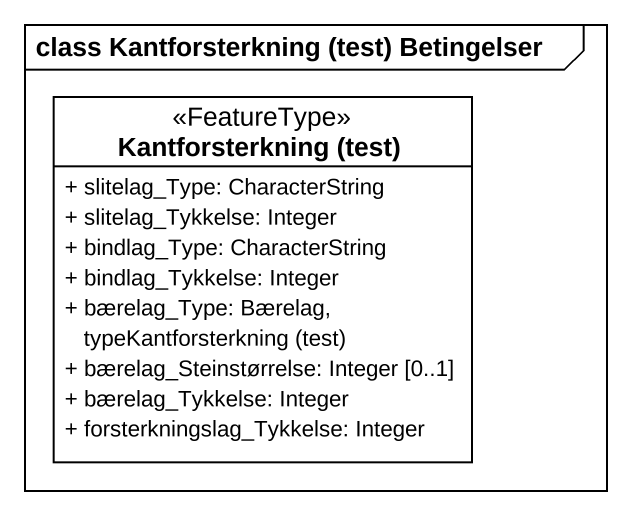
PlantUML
@startuml
mainframe class Kantforsterkning (test) Betingelser
hide circle
hide empty members
skinparam classAttributeIconSize 0
class "Kantforsterkning (test)" as Kantforsterkning_test <<FeatureType>> {
  + slitelag_Type: CharacterString
  + slitelag_Tykkelse: Integer
  + bindlag_Type: CharacterString
  + bindlag_Tykkelse: Integer
  {field} + bærelag_Type: Bærelag, typeKantforsterkning (test)
  + bærelag_Steinstørrelse: Integer [0..1]
  + bærelag_Tykkelse: Integer
  + forsterkningslag_Tykkelse: Integer
}
@enduml
